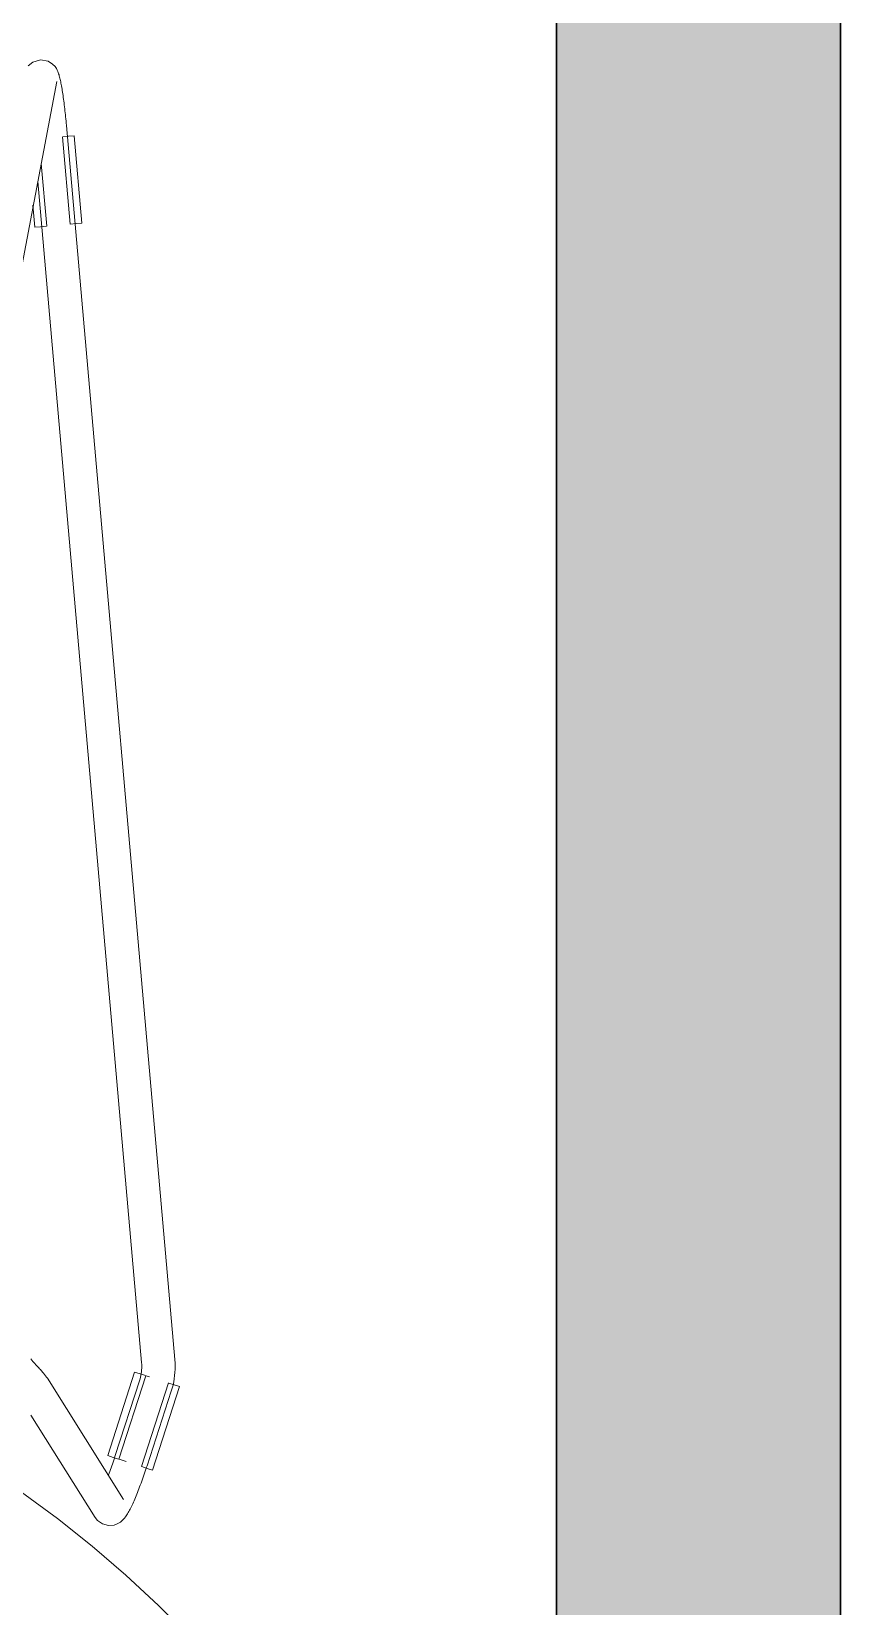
# Model space of a CAD drawing. Header units: millimetres. Extents: x 79795 to 317870, y -36033 to 97293.
# Drawn here: x 164610 to 164901, y 12592 to 13158 of the extents above; entities that cross this region are included whole.
import ezdxf

# ---------------------------------------------------------------- set-up
doc = ezdxf.new("R2010")
doc.units = ezdxf.units.MM
doc.header["$MEASUREMENT"] = 0
for name, color, linetype, lineweight in [('CSM-STL-XX-ZZ-M3-A-XXXX-00001_detached _19_04_21__rvt-1-Level 4$0$A-WALL-PATT', 7, 'CONTINUOUS', 9), ('CSM-STL-XX-ZZ-M3-A-XXXX-00001_detached _19_04_21__rvt-1-Level 4$0$I-WALL', 7, 'CONTINUOUS', 9), ('I-FURN', 8, 'CONTINUOUS', 9)]:
    doc.layers.add(name, color=color, linetype=linetype, lineweight=lineweight)

msp = doc.modelspace()

# ---------------------------------------------------------------- hatches: boundary and pattern name
at = {"layer": 'CSM-STL-XX-ZZ-M3-A-XXXX-00001_detached _19_04_21__rvt-1-Level 4$0$A-WALL-PATT'}
msp.add_hatch(color=256, dxfattribs=at).paths.add_polyline_path([(164798.83, 9369.33), (164900.83, 9369.33), (164900.83, 13505.33), (164798.83, 13505.33), (164798.83, 9698.01)], flags=0)

# ---------------------------------------------------------------- linework, layer by layer
at = {"layer": 'CSM-STL-XX-ZZ-M3-A-XXXX-00001_detached _19_04_21__rvt-1-Level 4$0$I-WALL', "lineweight": 30}
for p, q in [((164798.83, 13505.33), (164798.83, 9369.33)), ((164900.83, 9369.33), (164900.83, 13505.33))]:
    msp.add_line(p, q, dxfattribs=at)
at = {"layer": 'I-FURN'}
for p, q in [((164610.56, 13147.02), (164608.99, 13145.7)), ((164610.56, 13147.02), (164613.31, 13147.86)), ((164613.31, 13147.86), (164616.07, 13147.37)), ((164616.07, 13147.37), (164617.73, 13146.33)), ((164617.73, 13146.33), (164618.58, 13145.42)), ((164618.58, 13145.42), (164619.06, 13144.72)), ((164619.06, 13144.72), (164619.37, 13144.16)), ((164600.4, 13040.74), (164619.22, 13140.03)), ((164619.37, 13144.16), (164619.58, 13143.69)), ((164619.58, 13143.69), (164619.75, 13143.26)), ((164619.75, 13143.26), (164619.89, 13142.85)), ((164619.89, 13142.85), (164620.02, 13142.46)), ((164620.02, 13142.46), (164620.13, 13142.06)), ((164620.13, 13142.06), (164620.24, 13141.66)), ((164620.24, 13141.66), (164620.34, 13141.25)), ((164620.34, 13141.25), (164620.44, 13140.82)), ((164620.44, 13140.82), (164620.54, 13140.38)), ((164620.54, 13140.38), (164620.64, 13139.92)), ((164620.64, 13139.92), (164620.73, 13139.44)), ((164620.73, 13139.44), (164620.83, 13138.94)), ((164620.83, 13138.94), (164620.92, 13138.43)), ((164620.92, 13138.43), (164621.02, 13137.9)), ((164621.02, 13137.9), (164621.11, 13137.35)), ((164621.11, 13137.35), (164621.2, 13136.78)), ((164621.2, 13136.78), (164621.29, 13136.19)), ((164621.29, 13136.19), (164621.39, 13135.59)), ((164621.39, 13135.59), (164621.48, 13134.97)), ((164621.48, 13134.97), (164621.57, 13134.33)), ((164621.57, 13134.33), (164621.65, 13133.69)), ((164621.65, 13133.69), (164621.74, 13133.02)), ((164621.74, 13133.02), (164621.83, 13132.35)), ((164621.83, 13132.35), (164621.91, 13131.66)), ((164621.91, 13131.66), (164622, 13130.96)), ((164622, 13130.96), (164622.08, 13130.25)), ((164622.08, 13130.25), (164622.16, 13129.53)), ((164622.16, 13129.53), (164622.24, 13128.81)), ((164622.24, 13128.81), (164622.32, 13128.07)), ((164622.32, 13128.07), (164622.4, 13127.33)), ((164622.4, 13127.33), (164622.47, 13126.59)), ((164622.47, 13126.59), (164622.54, 13125.84)), ((164622.54, 13125.84), (164622.61, 13125.09)), ((164622.61, 13125.09), (164622.68, 13124.34)), ((164622.68, 13124.34), (164622.7, 13124.18)), ((164661.64, 12680.86), (164622.7, 13124.18)), ((164621.28, 13120.2), (164624.04, 13088.79)), ((164621.4, 13120.21), (164623.47, 13120.4)), ((164623.47, 13120.4), (164625.51, 13120.57)), ((164625.51, 13120.57), (164628.27, 13089.16)), ((164615.59, 13088.05), (164613.62, 13110.53)), ((164612.41, 13104.16), (164649.69, 12679.81)), ((164610.67, 13095.57), (164611.36, 13087.68)), ((164613.4, 13087.86), (164611.36, 13087.68)), ((164615.47, 13088.04), (164613.4, 13087.86)), ((164626.23, 13088.98), (164624.16, 13088.8)), ((164628.27, 13089.16), (164626.23, 13088.98)), ((164610.24, 12680.67), (164609.84, 12681.1)), ((164610.63, 12680.24), (164610.24, 12680.67)), ((164661.65, 12680.82), (164661.64, 12680.86)), ((164661.72, 12679.68), (164661.65, 12680.82)), ((164611.02, 12679.83), (164610.63, 12680.24)), ((164611.38, 12679.43), (164611.02, 12679.83)), ((164611.74, 12679.04), (164611.38, 12679.43)), ((164612.08, 12678.66), (164611.74, 12679.04)), ((164612.41, 12678.3), (164612.08, 12678.66)), ((164612.73, 12677.94), (164612.41, 12678.3)), ((164613.03, 12677.61), (164612.73, 12677.94)), ((164613.32, 12677.29), (164613.03, 12677.61)), ((164613.59, 12676.98), (164613.32, 12677.29)), ((164613.85, 12676.68), (164613.59, 12676.98)), ((164614.09, 12676.4), (164613.85, 12676.68)), ((164614.32, 12676.14), (164614.09, 12676.4)), ((164614.53, 12675.88), (164614.32, 12676.14)), ((164614.74, 12675.64), (164614.53, 12675.88)), ((164614.92, 12675.41), (164614.74, 12675.64)), ((164615.1, 12675.19), (164614.92, 12675.41)), ((164615.28, 12674.97), (164615.1, 12675.19)), ((164615.45, 12674.74), (164615.28, 12674.97)), ((164615.64, 12674.48), (164615.45, 12674.74)), ((164647.2, 12676.39), (164637.51, 12646.39)), ((164641.56, 12645.08), (164651.25, 12675.09)), ((164647.2, 12676.39), (164649.15, 12675.76)), ((164649.15, 12675.76), (164651.13, 12675.13)), ((164649.45, 12675.2), (164649.31, 12674.55)), ((164649.56, 12675.85), (164649.45, 12675.2)), ((164649.65, 12676.51), (164649.56, 12675.85)), ((164649.71, 12677.16), (164649.65, 12676.51)), ((164649.69, 12679.81), (164649.74, 12679.15)), ((164649.75, 12677.83), (164649.71, 12677.16)), ((164649.74, 12679.15), (164649.75, 12678.49)), ((164649.75, 12678.49), (164649.75, 12677.83)), ((164651.34, 12675.06), (164652.51, 12674.68)), ((164661.42, 12673.98), (164661.57, 12675.12)), ((164661.57, 12675.12), (164661.68, 12676.25)), ((164661.68, 12676.25), (164661.74, 12677.39)), ((164661.75, 12678.53), (164661.72, 12679.68)), ((164661.74, 12677.39), (164661.75, 12678.53)), ((164615.85, 12674.16), (164615.64, 12674.48)), ((164643.16, 12630.57), (164615.85, 12674.16)), ((164648.95, 12673.25), (164640.23, 12646.43)), ((164649.14, 12673.91), (164648.95, 12673.27)), ((164648.95, 12673.27), (164648.95, 12673.25)), ((164649.31, 12674.55), (164649.14, 12673.91)), ((164659.31, 12672.48), (164649.63, 12642.48)), ((164651.65, 12642.73), (164660.36, 12669.54)), ((164663.36, 12671.18), (164653.67, 12641.17)), ((164659.43, 12672.44), (164661.4, 12671.81)), ((164660.36, 12669.54), (164660.69, 12670.64)), ((164660.69, 12670.64), (164660.98, 12671.74)), ((164660.98, 12671.74), (164661.22, 12672.86)), ((164661.22, 12672.86), (164661.42, 12673.98)), ((164661.4, 12671.81), (164663.36, 12671.18)), ((164609.95, 12660.97), (164632.99, 12624.2)), ((164639.47, 12645.76), (164637.51, 12646.39)), ((164640.13, 12646.11), (164640.23, 12646.43)), ((164638.03, 12640.08), (164638.26, 12640.72)), ((164638.26, 12640.72), (164638.5, 12641.36)), ((164638.5, 12641.36), (164638.73, 12642.02)), ((164638.73, 12642.02), (164638.97, 12642.69)), ((164638.97, 12642.69), (164639.2, 12643.36)), ((164639.2, 12643.36), (164639.44, 12644.04)), ((164639.44, 12644.04), (164639.67, 12644.72)), ((164641.44, 12645.12), (164639.47, 12645.76)), ((164639.67, 12644.72), (164639.9, 12645.41)), ((164639.9, 12645.41), (164640.13, 12646.11)), ((164641.66, 12645.05), (164644.13, 12644.25)), ((164651.72, 12641.8), (164649.74, 12642.44)), ((164650.76, 12640.06), (164651.01, 12640.79)), ((164651.01, 12640.79), (164651.25, 12641.53)), ((164651.25, 12641.53), (164651.5, 12642.27)), ((164651.5, 12642.27), (164651.65, 12642.73)), ((164653.67, 12641.17), (164651.72, 12641.8)), ((164637.79, 12639.46), (164638.03, 12640.08)), ((164648.73, 12634.46), (164648.98, 12635.12)), ((164648.98, 12635.12), (164649.24, 12635.8)), ((164649.24, 12635.8), (164649.49, 12636.49)), ((164649.49, 12636.49), (164649.75, 12637.19)), ((164649.75, 12637.19), (164650, 12637.89)), ((164650, 12637.89), (164650.25, 12638.61)), ((164650.25, 12638.61), (164650.51, 12639.33)), ((164650.51, 12639.33), (164650.76, 12640.06)), ((164619.42, 12623.81), (164606.5, 12633.25)), ((164646.51, 12629.12), (164646.75, 12629.65)), ((164646.75, 12629.65), (164646.99, 12630.19)), ((164646.99, 12630.19), (164647.23, 12630.75)), ((164647.23, 12630.75), (164647.48, 12631.33)), ((164647.48, 12631.33), (164647.72, 12631.93)), ((164647.72, 12631.93), (164647.97, 12632.54)), ((164647.97, 12632.54), (164648.22, 12633.16)), ((164648.22, 12633.16), (164648.47, 12633.8)), ((164648.47, 12633.8), (164648.73, 12634.46)), ((164631.95, 12613.87), (164619.42, 12623.81)), ((164633.88, 12623.08), (164632.99, 12624.2)), ((164643.2, 12623.51), (164643.57, 12623.94)), ((164643.57, 12623.94), (164643.88, 12624.34)), ((164643.88, 12624.34), (164644.16, 12624.73)), ((164644.16, 12624.73), (164644.42, 12625.12)), ((164644.42, 12625.12), (164644.66, 12625.51)), ((164644.66, 12625.51), (164644.89, 12625.91)), ((164644.89, 12625.91), (164645.12, 12626.32)), ((164645.12, 12626.32), (164645.35, 12626.75)), ((164645.35, 12626.75), (164645.58, 12627.19)), ((164645.58, 12627.19), (164645.81, 12627.64)), ((164645.81, 12627.64), (164646.04, 12628.12)), ((164646.04, 12628.12), (164646.27, 12628.61)), ((164646.27, 12628.61), (164646.51, 12629.12)), ((164633.88, 12623.08), (164635.61, 12621.86)), ((164635.61, 12621.86), (164637.84, 12621.27)), ((164637.84, 12621.27), (164639.81, 12621.44)), ((164639.81, 12621.44), (164641.19, 12621.96)), ((164641.19, 12621.96), (164642.11, 12622.53)), ((164642.11, 12622.53), (164642.74, 12623.05)), ((164642.74, 12623.05), (164643.2, 12623.51)), ((164644.08, 12603.43), (164631.95, 12613.87)), ((164655.78, 12592.52), (164644.08, 12603.43)), ((164667.03, 12581.14), (164655.78, 12592.52))]:
    msp.add_line(p, q, dxfattribs=at)

doc.saveas('drawing.dxf')
